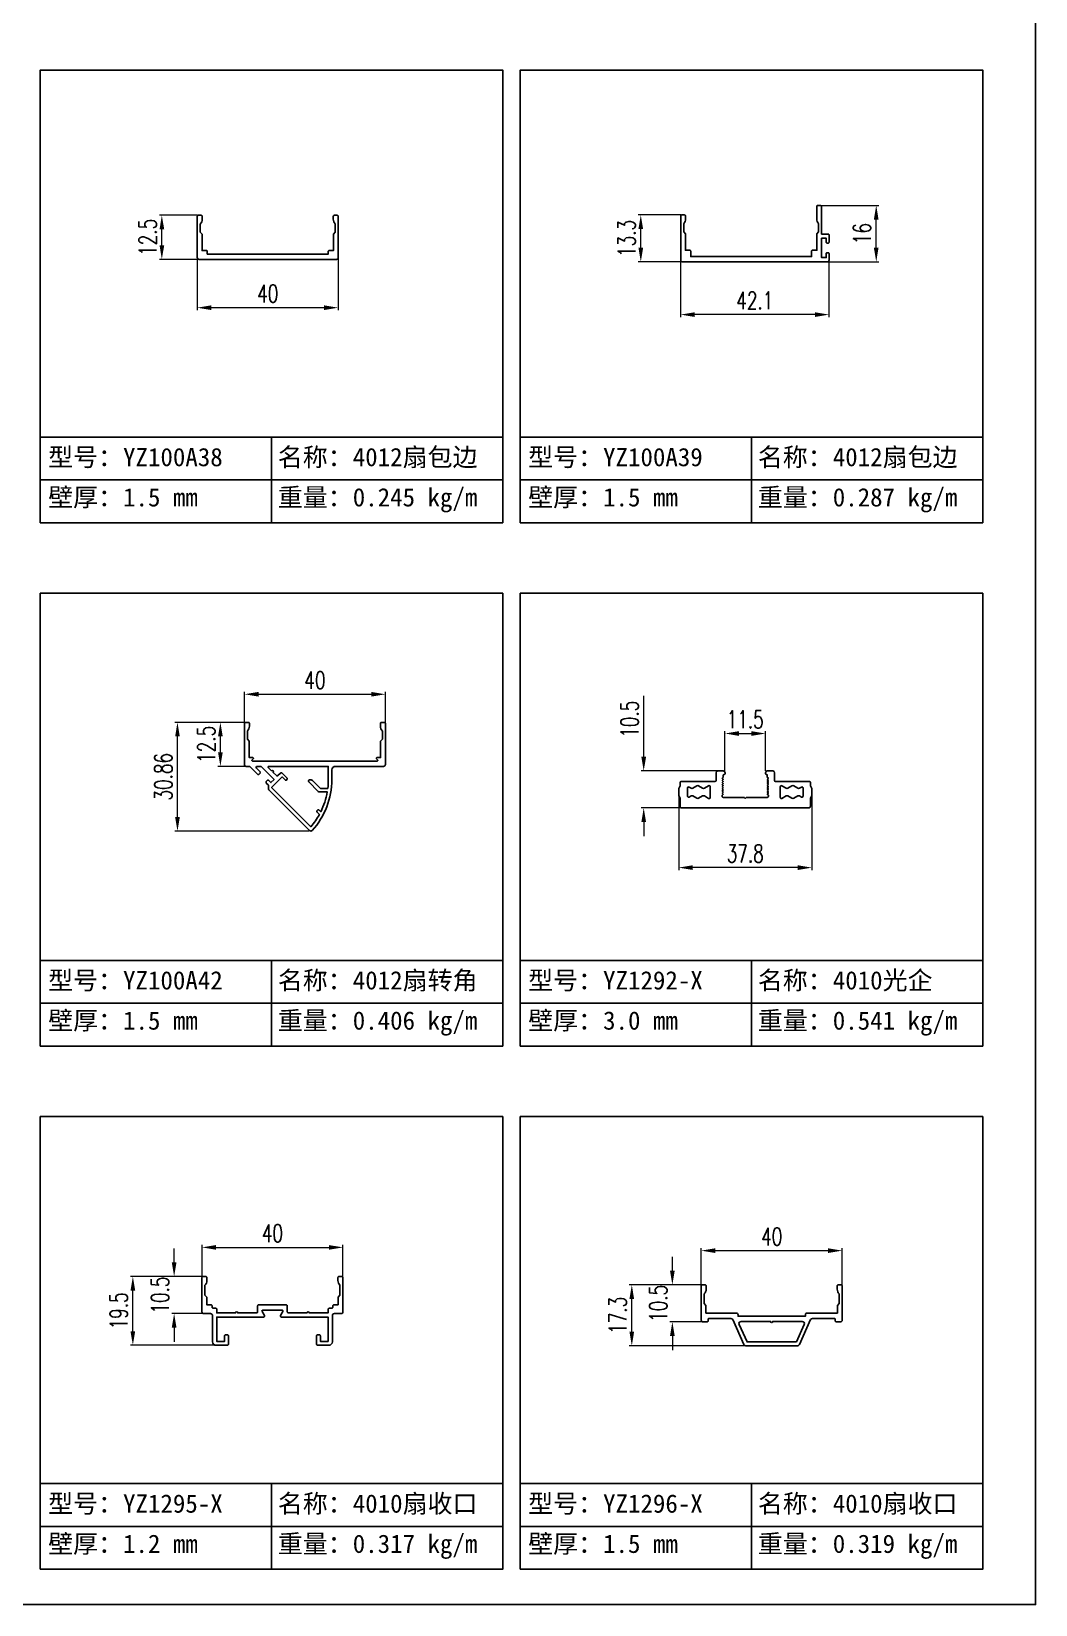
# Model space of a CAD drawing. Header units: millimetres. Extents: x 4423 to 13326, y -1516 to 5738.
# Drawn here: x 10379.3 to 10664.3, y 4833.2 to 5279.7 of the extents above; entities that cross this region are included whole.
import ezdxf

# ---------------------------------------------------------------- set-up
doc = ezdxf.new("R2010")
doc.units = ezdxf.units.MM
doc.header["$LTSCALE"] = 0.5
doc.layers.add('铝型材', color=1, linetype='Continuous')
doc.styles.get("Standard").update_dxf_attribs({"font": 'swissc.ttf', "height": 3})
doc.styles.add('汇总标注', font='romand.shx', dxfattribs={"width": 0.7, "height": 5})
doc.dimstyles.new('1汇总比例', dxfattribs={"dimscale": 0, "dimtxt": 5, "dimasz": 4, "dimexe": 0.7, "dimexo": 0.625, "dimgap": 1.5, "dimtad": 1, "dimzin": 9, "dimdsep": 46, "dimtxsty": '汇总标注', "dimcen": 0, "dimclrd": 3, "dimclre": 3, "dimclrt": 2, "dimadec": 1, "dimazin": 2, "dimtfac": 1, "dimtofl": 0, "dimtmove": 0, "dimatfit": 3, "dimfxl": 0, "dimtolj": 1, "dimlwd": 13, "dimlwe": 13, "dimarcsym": 0})

# ---------------------------------------------------------------- blocks, each defined once
blk = doc.blocks.new('*D174')
at = {"layer": 'Defpoints', "color": 0, "lineweight": 30, "ltscale": 0.4, "transparency": 16777216}
for p in [(10426.37, 5217.09), (10466.37, 5217.09), (10426.37, 5201.26)]:
    blk.add_point(p, dxfattribs=at)
at = {"layer": '铝型材', "color": 3, "lineweight": 13, "ltscale": 0.4, "transparency": 16777216}
for p, q in [((10426.37, 5216.46), (10426.37, 5200.56)), ((10466.37, 5216.46), (10466.37, 5200.56)), ((10462.37, 5201.26), (10430.37, 5201.26))]:
    blk.add_line(p, q, dxfattribs=at)
at = {"layer": '铝型材', "color": 3, "lineweight": 30, "ltscale": 0.4, "transparency": 16777216}
for points in [[(10430.37, 5201.93), (10430.37, 5200.59), (10426.37, 5201.26)], [(10462.37, 5201.93), (10462.37, 5200.59), (10466.37, 5201.26)]]:
    blk.add_solid(points, dxfattribs=at)
at = {"layer": '铝型材', "color": 2, "ltscale": 0.4, "transparency": 16777216, "insert": (10446.37, 5205.26), "char_height": 5, "attachment_point": 5, "style": '汇总标注'}
blk.add_mtext('\\A1;40', dxfattribs=at)
blk = doc.blocks.new('*D175')
at = {"layer": 'Defpoints', "color": 0, "lineweight": 30, "ltscale": 0.4, "transparency": 16777216}
for p in [(10416.31, 5227.48), (10427.07, 5227.48), (10429.14, 5214.98)]:
    blk.add_point(p, dxfattribs=at)
at = {"layer": '铝型材', "color": 3, "lineweight": 13, "ltscale": 0.4, "transparency": 16777216}
for p, q in [((10426.44, 5227.48), (10415.61, 5227.48)), ((10416.31, 5218.98), (10416.31, 5223.48)), ((10428.51, 5214.98), (10415.61, 5214.98))]:
    blk.add_line(p, q, dxfattribs=at)
at = {"layer": '铝型材', "color": 3, "lineweight": 30, "ltscale": 0.4, "transparency": 16777216}
for points in [[(10415.65, 5223.48), (10416.98, 5223.48), (10416.31, 5227.48)], [(10415.65, 5218.98), (10416.98, 5218.98), (10416.31, 5214.98)]]:
    blk.add_solid(points, dxfattribs=at)
at = {"layer": '铝型材', "color": 2, "ltscale": 0.4, "transparency": 16777216, "insert": (10412.31, 5221.23), "char_height": 5, "attachment_point": 5, "rotation": 90, "style": '汇总标注'}
blk.add_mtext('\\A1;12.5', dxfattribs=at)
blk = doc.blocks.new('*D176')
at = {"layer": 'Defpoints', "color": 0, "lineweight": 30, "ltscale": 0.4, "transparency": 16777216}
for p in [(10552.25, 5227.58), (10564.27, 5227.58), (10566.25, 5214.28)]:
    blk.add_point(p, dxfattribs=at)
at = {"layer": '铝型材', "color": 3, "lineweight": 13, "ltscale": 0.4, "transparency": 16777216}
for p, q in [((10563.65, 5227.58), (10551.55, 5227.58)), ((10552.25, 5218.28), (10552.25, 5223.58)), ((10565.63, 5214.28), (10551.55, 5214.28))]:
    blk.add_line(p, q, dxfattribs=at)
at = {"layer": '铝型材', "color": 3, "lineweight": 30, "ltscale": 0.4, "transparency": 16777216}
for points in [[(10551.59, 5223.58), (10552.92, 5223.58), (10552.25, 5227.58)], [(10551.59, 5218.28), (10552.92, 5218.28), (10552.25, 5214.28)]]:
    blk.add_solid(points, dxfattribs=at)
at = {"layer": '铝型材', "color": 2, "ltscale": 0.4, "transparency": 16777216, "insert": (10548.25, 5220.93), "char_height": 5, "attachment_point": 5, "rotation": 90, "style": '汇总标注'}
blk.add_mtext('\\A1;13.3', dxfattribs=at)
blk = doc.blocks.new('*D177')
at = {"layer": 'Defpoints', "color": 0, "lineweight": 30, "ltscale": 0.4, "transparency": 16777216}
for p in [(10602.87, 5230.28), (10619.08, 5230.28), (10602.03, 5214.28)]:
    blk.add_point(p, dxfattribs=at)
at = {"layer": '铝型材', "color": 3, "lineweight": 13, "ltscale": 0.4, "transparency": 16777216}
for p, q in [((10603.5, 5230.28), (10619.78, 5230.28)), ((10619.08, 5218.28), (10619.08, 5226.28)), ((10602.65, 5214.28), (10619.78, 5214.28))]:
    blk.add_line(p, q, dxfattribs=at)
at = {"layer": '铝型材', "color": 3, "lineweight": 30, "ltscale": 0.4, "transparency": 16777216}
for points in [[(10618.41, 5226.28), (10619.74, 5226.28), (10619.08, 5230.28)], [(10618.41, 5218.28), (10619.74, 5218.28), (10619.08, 5214.28)]]:
    blk.add_solid(points, dxfattribs=at)
at = {"layer": '铝型材', "color": 2, "ltscale": 0.4, "transparency": 16777216, "insert": (10615.08, 5222.28), "char_height": 5, "attachment_point": 5, "rotation": 90, "style": '汇总标注'}
blk.add_mtext('\\A1;16', dxfattribs=at)
blk = doc.blocks.new('*D178')
at = {"layer": 'Defpoints', "color": 0, "lineweight": 30, "ltscale": 0.4, "transparency": 16777216}
for p in [(10563.57, 5215.68), (10605.67, 5215.68), (10563.57, 5199.3)]:
    blk.add_point(p, dxfattribs=at)
at = {"layer": '铝型材', "color": 3, "lineweight": 13, "ltscale": 0.4, "transparency": 16777216}
for p, q in [((10563.57, 5215.05), (10563.57, 5198.6)), ((10605.67, 5215.05), (10605.67, 5198.6)), ((10601.67, 5199.3), (10567.57, 5199.3))]:
    blk.add_line(p, q, dxfattribs=at)
at = {"layer": '铝型材', "color": 3, "lineweight": 30, "ltscale": 0.4, "transparency": 16777216}
for points in [[(10567.57, 5199.96), (10567.57, 5198.63), (10563.57, 5199.3)], [(10601.67, 5199.96), (10601.67, 5198.63), (10605.67, 5199.3)]]:
    blk.add_solid(points, dxfattribs=at)
at = {"layer": '铝型材', "color": 2, "ltscale": 0.4, "transparency": 16777216, "insert": (10584.62, 5203.3), "char_height": 5, "attachment_point": 5, "style": '汇总标注'}
blk.add_mtext('\\A1;42.1', dxfattribs=at)
blk = doc.blocks.new('*D188')
at = {"layer": 'Defpoints', "color": 0, "lineweight": 30, "ltscale": 0.4, "transparency": 16777216}
for p in [(10479.75, 5091.55), (10439.75, 5082.27), (10479.75, 5082.27)]:
    blk.add_point(p, dxfattribs=at)
at = {"layer": '铝型材', "color": 3, "lineweight": 13, "ltscale": 0.4, "transparency": 16777216}
for p, q in [((10439.75, 5082.9), (10439.75, 5092.25)), ((10443.75, 5091.55), (10475.75, 5091.55)), ((10479.75, 5082.9), (10479.75, 5092.25))]:
    blk.add_line(p, q, dxfattribs=at)
at = {"layer": '铝型材', "color": 3, "lineweight": 30, "ltscale": 0.4, "transparency": 16777216}
for points in [[(10443.75, 5092.22), (10443.75, 5090.89), (10439.75, 5091.55)], [(10475.75, 5092.22), (10475.75, 5090.89), (10479.75, 5091.55)]]:
    blk.add_solid(points, dxfattribs=at)
at = {"layer": '铝型材', "color": 2, "ltscale": 0.4, "transparency": 16777216, "insert": (10459.75, 5095.55), "char_height": 5, "attachment_point": 5, "style": '汇总标注'}
blk.add_mtext('\\A1;40', dxfattribs=at)
blk = doc.blocks.new('*D189')
at = {"layer": 'Defpoints', "color": 0, "lineweight": 30, "ltscale": 0.4, "transparency": 16777216}
for p in [(10432.93, 5083.58), (10440.45, 5083.58), (10440.68, 5071.08)]:
    blk.add_point(p, dxfattribs=at)
at = {"layer": '铝型材', "color": 3, "lineweight": 13, "ltscale": 0.4, "transparency": 16777216}
for p, q in [((10439.82, 5083.58), (10432.23, 5083.58)), ((10432.93, 5075.08), (10432.93, 5079.58)), ((10440.06, 5071.08), (10432.23, 5071.08))]:
    blk.add_line(p, q, dxfattribs=at)
at = {"layer": '铝型材', "color": 3, "lineweight": 30, "ltscale": 0.4, "transparency": 16777216}
for points in [[(10432.26, 5079.58), (10433.59, 5079.58), (10432.93, 5083.58)], [(10432.26, 5075.08), (10433.59, 5075.08), (10432.93, 5071.08)]]:
    blk.add_solid(points, dxfattribs=at)
at = {"layer": '铝型材', "color": 2, "ltscale": 0.4, "transparency": 16777216, "insert": (10428.93, 5077.33), "char_height": 5, "attachment_point": 5, "rotation": 90, "style": '汇总标注'}
blk.add_mtext('\\A1;12.5', dxfattribs=at)
blk = doc.blocks.new('*D190')
at = {"layer": 'Defpoints', "color": 0, "lineweight": 30, "ltscale": 0.4, "transparency": 16777216}
for p in [(10420.74, 5083.58), (10440.45, 5083.58), (10458.62, 5052.72)]:
    blk.add_point(p, dxfattribs=at)
at = {"layer": '铝型材', "color": 3, "lineweight": 13, "ltscale": 0.4, "transparency": 16777216}
for p, q in [((10439.82, 5083.58), (10420.04, 5083.58)), ((10420.74, 5056.72), (10420.74, 5079.58)), ((10458, 5052.72), (10420.04, 5052.72))]:
    blk.add_line(p, q, dxfattribs=at)
at = {"layer": '铝型材', "color": 3, "lineweight": 30, "ltscale": 0.4, "transparency": 16777216}
for points in [[(10420.08, 5079.58), (10421.41, 5079.58), (10420.74, 5083.58)], [(10420.08, 5056.72), (10421.41, 5056.72), (10420.74, 5052.72)]]:
    blk.add_solid(points, dxfattribs=at)
at = {"layer": '铝型材', "color": 2, "ltscale": 0.4, "transparency": 16777216, "insert": (10416.74, 5068.15), "char_height": 5, "attachment_point": 5, "rotation": 90, "style": '汇总标注'}
blk.add_mtext('\\A1;30.86', dxfattribs=at)
blk = doc.blocks.new('*D191')
at = {"layer": 'Defpoints', "color": 0, "lineweight": 30, "ltscale": 0.4, "transparency": 16777216}
for p in [(10587.66, 5080.41), (10576.15, 5069.19), (10587.66, 5069.19)]:
    blk.add_point(p, dxfattribs=at)
at = {"layer": '铝型材', "color": 3, "lineweight": 13, "ltscale": 0.4, "transparency": 16777216}
for p, q in [((10576.15, 5069.82), (10576.15, 5081.11)), ((10587.66, 5069.82), (10587.66, 5081.11)), ((10580.15, 5080.41), (10583.66, 5080.41))]:
    blk.add_line(p, q, dxfattribs=at)
at = {"layer": '铝型材', "color": 3, "lineweight": 30, "ltscale": 0.4, "transparency": 16777216}
for points in [[(10580.15, 5081.08), (10580.15, 5079.74), (10576.15, 5080.41)], [(10583.66, 5081.08), (10583.66, 5079.74), (10587.66, 5080.41)]]:
    blk.add_solid(points, dxfattribs=at)
at = {"layer": '铝型材', "color": 2, "ltscale": 0.4, "transparency": 16777216, "insert": (10581.9, 5084.41), "char_height": 5, "attachment_point": 5, "style": '汇总标注'}
blk.add_mtext('\\A1;11.5', dxfattribs=at)
blk = doc.blocks.new('*D192')
at = {"layer": 'Defpoints', "color": 0, "lineweight": 30, "ltscale": 0.4, "transparency": 16777216}
for p in [(10563.01, 5063.8), (10600.81, 5063.8), (10563.01, 5042.35)]:
    blk.add_point(p, dxfattribs=at)
at = {"layer": '铝型材', "color": 3, "lineweight": 13, "ltscale": 0.4, "transparency": 16777216}
for p, q in [((10563.01, 5063.17), (10563.01, 5041.65)), ((10600.81, 5063.17), (10600.81, 5041.65)), ((10596.81, 5042.35), (10567.01, 5042.35))]:
    blk.add_line(p, q, dxfattribs=at)
at = {"layer": '铝型材', "color": 3, "lineweight": 30, "ltscale": 0.4, "transparency": 16777216}
for points in [[(10567.01, 5043.02), (10567.01, 5041.68), (10563.01, 5042.35)], [(10596.81, 5043.02), (10596.81, 5041.68), (10600.81, 5042.35)]]:
    blk.add_solid(points, dxfattribs=at)
at = {"layer": '铝型材', "color": 2, "ltscale": 0.4, "transparency": 16777216, "insert": (10581.91, 5046.35), "char_height": 5, "attachment_point": 5, "style": '汇总标注'}
blk.add_mtext('\\A1;37.8', dxfattribs=at)
blk = doc.blocks.new('*D193')
at = {"layer": 'Defpoints', "color": 0, "lineweight": 30, "ltscale": 0.4, "transparency": 16777216}
for p in [(10553.08, 5069.8), (10574.88, 5069.8), (10566.72, 5059.3)]:
    blk.add_point(p, dxfattribs=at)
at = {"layer": '铝型材', "color": 3, "lineweight": 13, "ltscale": 0.4, "transparency": 16777216}
for p, q in [((10553.08, 5073.8), (10553.08, 5091.13)), ((10574.26, 5069.8), (10552.38, 5069.8)), ((10566.1, 5059.3), (10552.38, 5059.3)), ((10553.08, 5055.3), (10553.08, 5051.3))]:
    blk.add_line(p, q, dxfattribs=at)
at = {"layer": '铝型材', "color": 3, "lineweight": 30, "ltscale": 0.4, "transparency": 16777216}
for points in [[(10552.42, 5073.8), (10553.75, 5073.8), (10553.08, 5069.8)], [(10552.42, 5055.3), (10553.75, 5055.3), (10553.08, 5059.3)]]:
    blk.add_solid(points, dxfattribs=at)
at = {"layer": '铝型材', "color": 2, "ltscale": 0.4, "transparency": 16777216, "insert": (10549.08, 5084.46), "char_height": 5, "attachment_point": 5, "rotation": 90, "style": '汇总标注'}
blk.add_mtext('\\A1;10.5', dxfattribs=at)
blk = doc.blocks.new('*D199')
at = {"layer": 'Defpoints', "color": 0, "lineweight": 30, "ltscale": 0.4, "transparency": 16777216}
for p in [(10419.8, 4926.29), (10428.41, 4926.29), (10429.39, 4915.79)]:
    blk.add_point(p, dxfattribs=at)
at = {"layer": '铝型材', "color": 3, "lineweight": 13, "ltscale": 0.4, "transparency": 16777216}
for p, q in [((10419.8, 4930.29), (10419.8, 4934.29)), ((10427.78, 4926.29), (10419.1, 4926.29)), ((10428.76, 4915.79), (10419.1, 4915.79)), ((10419.8, 4911.79), (10419.8, 4907.79))]:
    blk.add_line(p, q, dxfattribs=at)
at = {"layer": '铝型材', "color": 3, "lineweight": 30, "ltscale": 0.4, "transparency": 16777216}
for points in [[(10419.13, 4930.29), (10420.46, 4930.29), (10419.8, 4926.29)], [(10419.13, 4911.79), (10420.46, 4911.79), (10419.8, 4915.79)]]:
    blk.add_solid(points, dxfattribs=at)
at = {"layer": '铝型材', "color": 2, "ltscale": 0.4, "transparency": 16777216, "insert": (10415.8, 4921.04), "char_height": 5, "attachment_point": 5, "rotation": 90, "style": '汇总标注'}
blk.add_mtext('\\A1;10.5', dxfattribs=at)
blk = doc.blocks.new('*D200')
at = {"layer": 'Defpoints', "color": 0, "lineweight": 30, "ltscale": 0.4, "transparency": 16777216}
for p in [(10408.08, 4926.29), (10428.41, 4926.29), (10433.31, 4906.79)]:
    blk.add_point(p, dxfattribs=at)
at = {"layer": '铝型材', "color": 3, "lineweight": 13, "ltscale": 0.4, "transparency": 16777216}
for p, q in [((10427.78, 4926.29), (10407.38, 4926.29)), ((10408.08, 4910.79), (10408.08, 4922.29)), ((10432.68, 4906.79), (10407.38, 4906.79))]:
    blk.add_line(p, q, dxfattribs=at)
at = {"layer": '铝型材', "color": 3, "lineweight": 30, "ltscale": 0.4, "transparency": 16777216}
for points in [[(10407.41, 4922.29), (10408.75, 4922.29), (10408.08, 4926.29)], [(10407.41, 4910.79), (10408.75, 4910.79), (10408.08, 4906.79)]]:
    blk.add_solid(points, dxfattribs=at)
at = {"layer": '铝型材', "color": 2, "ltscale": 0.4, "transparency": 16777216, "insert": (10404.08, 4916.54), "char_height": 5, "attachment_point": 5, "rotation": 90, "style": '汇总标注'}
blk.add_mtext('\\A1;19.5', dxfattribs=at)
blk = doc.blocks.new('*D201')
at = {"layer": 'Defpoints', "color": 0, "lineweight": 30, "ltscale": 0.4, "transparency": 16777216}
for p in [(10467.71, 4934.57), (10427.71, 4924.59), (10467.71, 4924.59)]:
    blk.add_point(p, dxfattribs=at)
at = {"layer": '铝型材', "color": 3, "lineweight": 13, "ltscale": 0.4, "transparency": 16777216}
for p, q in [((10427.71, 4925.21), (10427.71, 4935.27)), ((10431.71, 4934.57), (10463.71, 4934.57)), ((10467.71, 4925.21), (10467.71, 4935.27))]:
    blk.add_line(p, q, dxfattribs=at)
at = {"layer": '铝型材', "color": 3, "lineweight": 30, "ltscale": 0.4, "transparency": 16777216}
for points in [[(10431.71, 4935.23), (10431.71, 4933.9), (10427.71, 4934.57)], [(10463.71, 4935.23), (10463.71, 4933.9), (10467.71, 4934.57)]]:
    blk.add_solid(points, dxfattribs=at)
at = {"layer": '铝型材', "color": 2, "ltscale": 0.4, "transparency": 16777216, "insert": (10447.71, 4938.57), "char_height": 5, "attachment_point": 5, "style": '汇总标注'}
blk.add_mtext('\\A1;40', dxfattribs=at)
blk = doc.blocks.new('*D202')
at = {"layer": 'Defpoints', "color": 0, "lineweight": 30, "ltscale": 0.4, "transparency": 16777216}
for p in [(10561.21, 4923.93), (10570.11, 4923.93), (10570.51, 4913.43)]:
    blk.add_point(p, dxfattribs=at)
at = {"layer": '铝型材', "color": 3, "lineweight": 13, "ltscale": 0.4, "transparency": 16777216}
for p, q in [((10561.21, 4927.93), (10561.21, 4931.93)), ((10569.48, 4923.93), (10560.51, 4923.93)), ((10569.88, 4913.43), (10560.51, 4913.43)), ((10561.21, 4909.43), (10561.21, 4905.43))]:
    blk.add_line(p, q, dxfattribs=at)
at = {"layer": '铝型材', "color": 3, "lineweight": 30, "ltscale": 0.4, "transparency": 16777216}
for points in [[(10560.55, 4927.93), (10561.88, 4927.93), (10561.21, 4923.93)], [(10560.55, 4909.43), (10561.88, 4909.43), (10561.21, 4913.43)]]:
    blk.add_solid(points, dxfattribs=at)
at = {"layer": '铝型材', "color": 2, "ltscale": 0.4, "transparency": 16777216, "insert": (10557.21, 4918.68), "char_height": 5, "attachment_point": 5, "rotation": 90, "style": '汇总标注'}
blk.add_mtext('\\A1;10.5', dxfattribs=at)
blk = doc.blocks.new('*D203')
at = {"layer": 'Defpoints', "color": 0, "lineweight": 30, "ltscale": 0.4, "transparency": 16777216}
for p in [(10549.7, 4923.93), (10570.11, 4923.93), (10583.84, 4906.63)]:
    blk.add_point(p, dxfattribs=at)
at = {"layer": '铝型材', "color": 3, "lineweight": 13, "ltscale": 0.4, "transparency": 16777216}
for p, q in [((10569.48, 4923.93), (10549, 4923.93)), ((10549.7, 4910.63), (10549.7, 4919.93)), ((10583.21, 4906.63), (10549, 4906.63))]:
    blk.add_line(p, q, dxfattribs=at)
at = {"layer": '铝型材', "color": 3, "lineweight": 30, "ltscale": 0.4, "transparency": 16777216}
for points in [[(10549.03, 4919.93), (10550.36, 4919.93), (10549.7, 4923.93)], [(10549.03, 4910.63), (10550.36, 4910.63), (10549.7, 4906.63)]]:
    blk.add_solid(points, dxfattribs=at)
at = {"layer": '铝型材', "color": 2, "ltscale": 0.4, "transparency": 16777216, "insert": (10545.7, 4915.28), "char_height": 5, "attachment_point": 5, "rotation": 90, "style": '汇总标注'}
blk.add_mtext('\\A1;17.3', dxfattribs=at)
blk = doc.blocks.new('*D204')
at = {"layer": 'Defpoints', "color": 0, "lineweight": 30, "ltscale": 0.4, "transparency": 16777216}
for p in [(10609.41, 4933.65), (10569.41, 4922.75), (10609.41, 4922.75)]:
    blk.add_point(p, dxfattribs=at)
at = {"layer": '铝型材', "color": 3, "lineweight": 13, "ltscale": 0.4, "transparency": 16777216}
for p, q in [((10569.41, 4923.38), (10569.41, 4934.35)), ((10573.41, 4933.65), (10605.41, 4933.65)), ((10609.41, 4923.38), (10609.41, 4934.35))]:
    blk.add_line(p, q, dxfattribs=at)
at = {"layer": '铝型材', "color": 3, "lineweight": 30, "ltscale": 0.4, "transparency": 16777216}
for points in [[(10573.41, 4934.31), (10573.41, 4932.98), (10569.41, 4933.65)], [(10605.41, 4934.31), (10605.41, 4932.98), (10609.41, 4933.65)]]:
    blk.add_solid(points, dxfattribs=at)
at = {"layer": '铝型材', "color": 2, "ltscale": 0.4, "transparency": 16777216, "insert": (10589.41, 4937.65), "char_height": 5, "attachment_point": 5, "style": '汇总标注'}
blk.add_mtext('\\A1;40', dxfattribs=at)
blk = doc.blocks.new('YZ100A38', base_point=(17.04, 17.73))
at = {"layer": '铝型材', "ltscale": 0.4}
blk.add_lwpolyline([(53.89, 7.73), (53.89, 7.03), (19.59, 7.03), (19.59, 7.73, 0.414214), (19.29, 8.03), (18.09, 8.03), (18.09, 12.71), (17.59, 13.21), (17.59, 15.55, 0.192258), (18.14, 16.93), (18.14, 17.73, 0.414214), (17.84, 18.03), (17.04, 18.03, 0.414214), (16.74, 17.73), (16.74, 6.03, 0.414214), (17.24, 5.53), (56.24, 5.53, 0.414214), (56.74, 6.03), (56.74, 17.73, 0.414214), (56.44, 18.03), (55.64, 18.03, 0.414214), (55.34, 17.73), (55.34, 16.93, 0.192258), (55.89, 15.55), (55.89, 13.21), (55.39, 12.71), (55.39, 8.03), (54.19, 8.03, 0.414214)], format="xyb", close=True, dxfattribs=at)
blk = doc.blocks.new('YZ100A39', base_point=(14.73, 16.03))
at = {"layer": '铝型材', "ltscale": 0.4}
blk.add_lwpolyline([(17.28, 6.03), (17.28, 4.53), (51.58, 4.53), (51.58, 6.03, -0.414214), (51.88, 6.33), (53.08, 6.33), (53.08, 11.01), (53.58, 11.51), (53.58, 13.85, -0.192258), (53.03, 15.23), (53.03, 18.73, -0.414214), (53.33, 19.03), (54.13, 19.03, -0.414214), (54.43, 18.73), (54.43, 10.93), (56.23, 10.93, -0.414214), (56.53, 10.63), (56.53, 8.63, -0.414214), (56.23, 8.33), (56.03, 8.33, -0.414214), (55.73, 8.63), (55.73, 9.73), (54.43, 9.73), (54.43, 4.23), (55.73, 4.23), (55.73, 5.33, -0.414214), (56.03, 5.63), (56.23, 5.63, -0.414214), (56.53, 5.33), (56.53, 3.53, -0.414214), (56.03, 3.03), (14.93, 3.03, -0.414214), (14.43, 3.53), (14.43, 16.03, -0.414214), (14.73, 16.33), (15.53, 16.33, -0.414214), (15.83, 16.03), (15.83, 15.23, -0.192258), (15.28, 13.85), (15.28, 11.51), (15.78, 11.01), (15.78, 6.33), (16.98, 6.33, -0.414214)], format="xyb", close=True, dxfattribs=at)
blk = doc.blocks.new('YZ100A42', base_point=(11.75, 30.61))
at = {"layer": '铝型材', "ltscale": 0.4}
for points in [[(14.87, 17.9), (15.9, 16.87, -0.414214), (15.9, 16.45), (15.62, 16.16, -0.414214), (15.19, 16.16), (13.03, 18.33, 0.198912), (12.82, 18.41), (11.95, 18.41, -0.414214), (11.45, 18.91), (11.45, 30.61, -0.414214), (11.75, 30.91), (12.55, 30.91, -0.414214), (12.85, 30.61), (12.85, 29.81, -0.192258), (12.3, 28.44), (12.3, 26.1), (12.8, 25.6), (12.8, 20.91), (13.81, 20.91, -0.668179), (13.95, 20.57), (13.64, 20.26, 0.668179), (13.78, 19.91), (49.11, 19.91, 0.668179), (49.26, 20.26), (48.94, 20.57, -0.668179), (49.08, 20.91), (50.1, 20.91), (50.1, 25.6), (50.6, 26.1), (50.6, 28.44, -0.192258), (50.05, 29.81), (50.05, 30.61, -0.414214), (50.35, 30.91), (51.15, 30.91, -0.414214), (51.45, 30.61), (51.45, 18.91, -0.414214), (50.95, 18.41), (37.26, 18.41, 0.414214), (36.26, 17.41), (36.26, 14.65, -0.18608), (30.69, 0.22, -0.428613), (29.97, 0.2), (18.36, 11.8, -0.198912), (18.27, 12.01), (18.27, 12.96, 0.198761), (18.18, 13.18), (17.67, 13.69, -0.414214), (17.67, 14.11), (17.95, 14.4, -0.414214), (18.37, 14.4), (18.97, 13.8), (19.89, 14.71), (16.19, 18.41), (15.08, 18.41, 0.668179)], [(19.17, 17.14), (18.23, 18.07, -0.668179), (18.37, 18.41), (35.26, 18.41), (35.26, 14.65, -0.03035), (35.11, 12.17), (33, 12.17), (30.74, 14.42, 0.198912), (30.39, 14.56), (29.91, 14.56, 0.668179), (29.7, 14.05), (32.43, 11.31, 0.198912), (32.79, 11.17), (34.96, 11.17, -0.072625), (33.12, 5.53), (32.63, 6.03, 0.414214), (32.2, 6.03), (32.06, 5.89, 0.414214), (32.06, 5.46), (32.73, 4.79, -0.052223), (30.3, 1.28), (19.15, 12.42), (22.13, 15.4), (22.98, 14.55, 0.414492), (23.4, 14.55), (23.54, 14.69, 0.413935), (23.54, 15.11), (22.13, 16.53, 0.414384), (21.7, 16.53), (20.95, 15.78, -0.414384), (20.53, 15.78), (19.59, 16.71, 1)]]:
    blk.add_lwpolyline(points, format="xyb", close=True, dxfattribs=at)
blk = doc.blocks.new('YZ1292-X', base_point=(31.9, 7.92))
at = {"layer": '铝型材', "ltscale": 0.4}
for points in [[(23.6, 15.72, -0.414213), (23.3, 15.42), (13.7, 15.42, 0.414212), (13.4, 15.12), (13.4, 14.22), (13, 13.42), (13, 11.42), (13.4, 10.62), (13.4, 8.42, 0.414214), (13.9, 7.92), (49.9, 7.92, 0.414215), (50.4, 8.42), (50.4, 10.62), (50.8, 11.42), (50.8, 13.42), (50.4, 14.22), (50.4, 15.12, 0.414212), (50.1, 15.42), (40.5, 15.42, -0.414213), (40.2, 15.72), (40.2, 17.92, 0.414213), (39.7, 18.42), (38.15, 18.42, 0.414214), (37.65, 17.92), (37.65, 17.71, 0.365977), (37.9, 17.42, -0.365977), (38.15, 17.12), (38.15, 16.62), (38.45, 16.32), (38.15, 16.02), (38.45, 15.72), (38.15, 15.42), (38.45, 15.12), (38.15, 14.82), (38.45, 14.52), (38.15, 14.22), (38.45, 13.92), (38.15, 13.62), (38.45, 13.32), (38.15, 13.02), (38.45, 12.72), (38.15, 12.42), (38.45, 12.12), (38.15, 11.82), (38.45, 11.52), (38.45, 11.22, -0.414214), (38.15, 10.92), (32.2, 10.92), (31.9, 10.62), (31.6, 10.92), (25.65, 10.92, -0.414214), (25.35, 11.22), (25.35, 11.52), (25.65, 11.82), (25.35, 12.12), (25.65, 12.42), (25.35, 12.72), (25.65, 13.02), (25.35, 13.32), (25.65, 13.62), (25.35, 13.92), (25.65, 14.22), (25.35, 14.52), (25.65, 14.82), (25.35, 15.12), (25.65, 15.42), (25.35, 15.72), (25.65, 16.02), (25.35, 16.32), (25.65, 16.62), (25.65, 17.12, -0.365977), (25.9, 17.42, 0.365977), (26.15, 17.71), (26.15, 17.92, 0.414214), (25.65, 18.42), (24.1, 18.42, 0.414213), (23.6, 17.92)], [(21.95, 10.89), (21.95, 13.95, 0.57735), (21.5, 14.21), (20.3, 13.52, -0.267949), (19.8, 13.52), (18.65, 14.18, 0.267949), (18.15, 14.18), (17, 13.52, -0.267949), (16.5, 13.52), (15.95, 13.84, 0.577349), (15.5, 13.58), (15.5, 11.27, 0.577352), (15.95, 11.01), (16.5, 11.33, -0.267949), (17, 11.33), (18.15, 10.66, 0.267949), (18.65, 10.66), (19.8, 11.33, -0.267949), (20.3, 11.33), (21.5, 10.63, 0.57735)], [(42.3, 10.63), (43.5, 11.33, -0.267949), (44, 11.33), (45.15, 10.66, 0.267949), (45.65, 10.66), (46.8, 11.33, -0.267949), (47.3, 11.33), (47.85, 11.01, 0.577352), (48.3, 11.27), (48.3, 13.58, 0.577349), (47.85, 13.84), (47.3, 13.52, -0.267949), (46.8, 13.52), (45.65, 14.18, 0.267949), (45.15, 14.18), (44, 13.52, -0.267949), (43.5, 13.52), (42.3, 14.21, 0.57735), (41.85, 13.95), (41.85, 10.89, 0.57735)]]:
    blk.add_lwpolyline(points, format="xyb", close=True, dxfattribs=at)
blk = doc.blocks.new('YZ1295-X', base_point=(32.58, 14.18))
at = {"layer": '铝型材', "ltscale": 0.4}
blk.add_lwpolyline([(48.38, 12.88), (48.38, 11.88), (43.03, 11.88, 1), (42.43, 11.88), (37.08, 11.88, -0.414214), (36.78, 12.18), (36.78, 13.88, 0.414214), (36.48, 14.18), (28.68, 14.18, 0.414214), (28.38, 13.88), (28.38, 12.18, -0.414214), (28.08, 11.88), (22.73, 11.88, 1), (22.13, 11.88), (16.78, 11.88), (16.78, 12.88, 0.414214), (16.48, 13.18), (15.73, 13.18, -0.414214), (15.43, 13.48), (15.43, 13.88, 0.414214), (15.13, 14.18), (13.93, 14.18), (13.93, 16.36), (13.43, 16.86), (13.43, 19.7, 0.192258), (13.98, 21.08), (13.98, 21.88, 0.414214), (13.68, 22.18), (12.88, 22.18, 0.414214), (12.58, 21.88), (12.58, 12.18, 0.414214), (13.08, 11.68), (14.98, 11.68, -0.414214), (15.58, 11.08), (15.58, 3.68, 0.414214), (16.58, 2.68), (19.78, 2.68, 0.414214), (20.08, 2.98), (20.08, 5.38, 0.414214), (19.78, 5.68), (19.28, 5.68, 0.414214), (18.98, 5.38), (18.98, 3.78), (16.78, 3.78), (16.78, 10.68), (30.03, 10.68, 0.57735), (30.29, 11.13), (29.65, 12.23, -0.57735), (29.91, 12.68), (35.24, 12.68, -0.57735), (35.5, 12.23), (34.87, 11.13, 0.57735), (35.13, 10.68), (48.38, 10.68), (48.38, 3.78), (46.18, 3.78), (46.18, 5.38, 0.414214), (45.88, 5.68), (45.38, 5.68, 0.414214), (45.08, 5.38), (45.08, 2.98, 0.414214), (45.38, 2.68), (48.58, 2.68, 0.414214), (49.58, 3.68), (49.58, 11.08, -0.414214), (50.18, 11.68), (52.08, 11.68, 0.414214), (52.58, 12.18), (52.58, 21.88, 0.414214), (52.28, 22.18), (51.48, 22.18, 0.414214), (51.18, 21.88), (51.18, 21.08, 0.192258), (51.73, 19.7), (51.73, 16.86), (51.23, 16.36), (51.23, 14.18), (50.03, 14.18, 0.414214), (49.73, 13.88), (49.73, 13.48, -0.414214), (49.43, 13.18), (48.68, 13.18, 0.414214)], format="xyb", close=True, dxfattribs=at)
blk = doc.blocks.new('YZ1296-X', base_point=(31.81, 10.71))
at = {"layer": '铝型材', "ltscale": 0.4}
for points in [[(42.87, 9.74), (39.68, 2.65, -0.295184), (39.13, 2.3), (24.49, 2.3, -0.295184), (23.94, 2.65), (20.75, 9.74, 0.295184), (20.21, 10.1), (14.01, 10.1, 0.414214), (13.81, 9.9), (13.81, 9.4, -0.414214), (13.51, 9.1), (12.31, 9.1, -0.414214), (11.81, 9.6), (11.81, 19.3, -0.414214), (12.11, 19.6), (12.91, 19.6, -0.414214), (13.21, 19.3), (13.21, 18.4, -0.192228), (12.66, 17.02), (12.66, 14.28), (13.16, 13.78), (13.16, 11.6), (21.76, 11.6, -0.414214), (22.26, 11.1), (22.26, 10.71), (41.36, 10.71), (41.36, 11.1, -0.414214), (41.86, 11.6), (50.46, 11.6), (50.46, 13.78), (50.96, 14.28), (50.96, 17.02, -0.192218), (50.41, 18.4), (50.41, 19.3, -0.414214), (50.71, 19.6), (51.51, 19.6, -0.414214), (51.81, 19.3), (51.81, 9.6, -0.414214), (51.31, 9.1), (50.11, 9.1, -0.414214), (49.81, 9.4), (49.81, 9.9, 0.414214), (49.61, 10.1), (43.41, 10.1, 0.295184)], [(22.58, 8.36, -0.544182), (23.13, 9.21), (31.51, 9.21, 1), (32.11, 9.21), (40.49, 9.21, -0.544182), (41.04, 8.36), (38.81, 3.4), (24.81, 3.4)]]:
    blk.add_lwpolyline(points, format="xyb", close=True, dxfattribs=at)

msp = doc.modelspace()

# ---------------------------------------------------------------- linework, layer by layer
at = {"layer": '铝型材', "ltscale": 0.4}
for points in [[(10099.2993, 4833.2095), (10664.2993, 4833.2095), (10664.2993, 5615.7095), (10099.2993, 5615.7095)], [(10381.7993, 5164.5153), (10513.0493, 5164.5153), (10513.0493, 5268.7095), (10381.7993, 5268.7095)], [(10518.0493, 5164.5153), (10649.2993, 5164.5153), (10649.2993, 5268.7095), (10518.0493, 5268.7095)], [(10381.7993, 5152.3624), (10447.4243, 5152.3624), (10447.4243, 5164.5153), (10381.7993, 5164.5153)], [(10447.4243, 5164.5153), (10513.0493, 5164.5153), (10513.0493, 5152.3624), (10447.4243, 5152.3624)], [(10518.0493, 5152.3624), (10583.6743, 5152.3624), (10583.6743, 5164.5153), (10518.0493, 5164.5153)], [(10583.6743, 5164.5153), (10649.2993, 5164.5153), (10649.2993, 5152.3624), (10583.6743, 5152.3624)], [(10381.7993, 5140.2095), (10447.4243, 5140.2095), (10447.4243, 5152.3624), (10381.7993, 5152.3624)], [(10447.4243, 5152.3624), (10513.0493, 5152.3624), (10513.0493, 5140.2095), (10447.4243, 5140.2095)], [(10518.0493, 5140.2095), (10583.6743, 5140.2095), (10583.6743, 5152.3624), (10518.0493, 5152.3624)], [(10583.6743, 5152.3624), (10649.2993, 5152.3624), (10649.2993, 5140.2095), (10583.6743, 5140.2095)], [(10381.7993, 5016.0153), (10513.0493, 5016.0153), (10513.0493, 5120.2095), (10381.7993, 5120.2095)], [(10518.0493, 5016.0153), (10649.2993, 5016.0153), (10649.2993, 5120.2095), (10518.0493, 5120.2095)], [(10381.7993, 5003.8624), (10447.4243, 5003.8624), (10447.4243, 5016.0153), (10381.7993, 5016.0153)], [(10447.4243, 5016.0153), (10513.0493, 5016.0153), (10513.0493, 5003.8624), (10447.4243, 5003.8624)], [(10518.0493, 5003.8624), (10583.6743, 5003.8624), (10583.6743, 5016.0153), (10518.0493, 5016.0153)], [(10583.6743, 5016.0153), (10649.2993, 5016.0153), (10649.2993, 5003.8624), (10583.6743, 5003.8624)], [(10381.7993, 4991.7095), (10447.4243, 4991.7095), (10447.4243, 5003.8624), (10381.7993, 5003.8624)], [(10447.4243, 5003.8624), (10513.0493, 5003.8624), (10513.0493, 4991.7095), (10447.4243, 4991.7095)], [(10518.0493, 4991.7095), (10583.6743, 4991.7095), (10583.6743, 5003.8624), (10518.0493, 5003.8624)], [(10583.6743, 5003.8624), (10649.2993, 5003.8624), (10649.2993, 4991.7095), (10583.6743, 4991.7095)], [(10381.7993, 4867.5153), (10513.0493, 4867.5153), (10513.0493, 4971.7095), (10381.7993, 4971.7095)], [(10518.0493, 4867.5153), (10649.2993, 4867.5153), (10649.2993, 4971.7095), (10518.0493, 4971.7095)], [(10381.7993, 4855.3624), (10447.4243, 4855.3624), (10447.4243, 4867.5153), (10381.7993, 4867.5153)], [(10447.4243, 4867.5153), (10513.0493, 4867.5153), (10513.0493, 4855.3624), (10447.4243, 4855.3624)], [(10518.0493, 4855.3624), (10583.6743, 4855.3624), (10583.6743, 4867.5153), (10518.0493, 4867.5153)], [(10583.6743, 4867.5153), (10649.2993, 4867.5153), (10649.2993, 4855.3624), (10583.6743, 4855.3624)], [(10381.7993, 4843.2095), (10447.4243, 4843.2095), (10447.4243, 4855.3624), (10381.7993, 4855.3624)], [(10447.4243, 4855.3624), (10513.0493, 4855.3624), (10513.0493, 4843.2095), (10447.4243, 4843.2095)], [(10518.0493, 4843.2095), (10583.6743, 4843.2095), (10583.6743, 4855.3624), (10518.0493, 4855.3624)], [(10583.6743, 4855.3624), (10649.2993, 4855.3624), (10649.2993, 4843.2095), (10583.6743, 4843.2095)]]:
    msp.add_lwpolyline(points, close=True, dxfattribs=at)

# ---------------------------------------------------------------- block references
for name, p in [('YZ100A39', (10563.8743, 5227.2765)), ('YZ100A38', (10426.6674, 5227.1821)), ('YZ100A42', (10440.0462, 5083.2842)), ('YZ1292-X', (10581.91, 5059.2953)), ('YZ1295-X', (10447.7054, 4918.2863)), ('YZ1296-X', (10589.4084, 4915.0426))]:
    msp.add_blockref(name, p, dxfattribs=at)

# ---------------------------------------------------------------- texts
at = {"layer": '铝型材', "ltscale": 0.4, "char_height": 5.1984, "attachment_point": 1}
for s, insert in [('{\\fSimSun|b0|i0|c134|p2;型号：YZ100A38}', (10384.0298, 5161.4685)), ('{\\fSimSun|b0|i0|c134|p2;名称：4012扇包边}', (10449.2222, 5161.4685)), ('{\\fSimSun|b0|i0|c134|p2;型号：YZ100A39}', (10520.2798, 5161.4685)), ('{\\fSimSun|b0|i0|c134|p2;名称：4012扇包边}', (10585.4722, 5161.4685)), ('{\\fSimSun|b0|i0|c134|p2;壁厚：1.5 mm}', (10384.0298, 5150.0603)), ('{\\fSimSun|b0|i0|c134|p2;重量：0.245 kg/m}', (10449.2222, 5150.0603)), ('{\\fSimSun|b0|i0|c134|p2;壁厚：1.5 mm}', (10520.2798, 5150.0603)), ('{\\fSimSun|b0|i0|c134|p2;重量：0.287 kg/m}', (10585.4722, 5150.0603)), ('{\\fSimSun|b0|i0|c134|p2;型号：YZ100A42}', (10384.0298, 5012.9685)), ('{\\fSimSun|b0|i0|c134|p2;名称：4012扇转角}', (10449.2222, 5012.9685)), ('{\\fSimSun|b0|i0|c134|p2;型号：YZ1292-X}', (10520.2798, 5012.9685)), ('{\\fSimSun|b0|i0|c134|p2;名称：4010光企}', (10585.4722, 5012.9685)), ('{\\fSimSun|b0|i0|c134|p2;壁厚：1.5 mm}', (10384.0298, 5001.5603)), ('{\\fSimSun|b0|i0|c134|p2;重量：0.406 kg/m}', (10449.2222, 5001.5603)), ('{\\fSimSun|b0|i0|c134|p2;壁厚：3.0 mm}', (10520.2798, 5001.5603)), ('{\\fSimSun|b0|i0|c134|p2;重量：0.541 kg/m}', (10585.4722, 5001.5603)), ('{\\fSimSun|b0|i0|c134|p2;型号：YZ1295-X}', (10384.0298, 4864.4685)), ('{\\fSimSun|b0|i0|c134|p2;名称：4010扇收口}', (10449.2222, 4864.4685)), ('{\\fSimSun|b0|i0|c134|p2;型号：YZ1296-X}', (10520.2798, 4864.4685)), ('{\\fSimSun|b0|i0|c134|p2;名称：4010扇收口}', (10585.4722, 4864.4685)), ('{\\fSimSun|b0|i0|c134|p2;壁厚：1.2 mm}', (10384.0298, 4853.0603)), ('{\\fSimSun|b0|i0|c134|p2;重量：0.317 kg/m}', (10449.2222, 4853.0603)), ('{\\fSimSun|b0|i0|c134|p2;壁厚：1.5 mm}', (10520.2798, 4853.0603)), ('{\\fSimSun|b0|i0|c134|p2;重量：0.319 kg/m}', (10585.4722, 4853.0603))]:
    msp.add_mtext(s, dxfattribs=dict(at, insert=insert))

# ---------------------------------------------------------------- dimensions: what is measured, and where the dimension line sits
at = {"layer": '铝型材', "ltscale": 0.4}
for base, p1, p2, picture, middle in [((10619.0763, 5230.2765), (10602.0254, 5214.2765), (10602.8743, 5230.2765), '*D177', (10615.0763, 5222.2765)), ((10553.082, 5069.7952), (10566.7236, 5059.2954), (10574.885, 5069.7952), '*D193', (10549.082, 5084.4619)), ((10420.7442, 5083.5842), (10458.6232, 5052.7216), (10440.4462, 5083.5842), '*D190', (10416.7442, 5068.1529)), ((10408.0816, 4926.2863), (10433.3054, 4906.7863), (10428.4054, 4926.2863), '*D200', (10404.0816, 4916.5363)), ((10549.6972, 4923.93), (10583.8373, 4906.6302), (10570.1087, 4923.93), '*D203', (10545.6972, 4915.2801))]:
    dim = msp.add_linear_dim(base=base, p1=p1, p2=p2, angle=90, dimstyle='1汇总比例', override={"dimscale": 1}, dxfattribs=at)
    dim.commit()
    dim.dimension.update_dxf_attribs({"geometry": picture, "text_midpoint": middle})
for base, p1, p2, picture, middle in [((10416.3121, 5227.4821), (10429.1371, 5214.9821), (10427.0674, 5227.4821), '*D175', (10416.3121, 5221.2321)), ((10552.253, 5227.5765), (10566.2537, 5214.2765), (10564.2743, 5227.5765), '*D176', (10552.253, 5220.9265)), ((10432.925, 5083.5842), (10440.6817, 5071.0842), (10440.4462, 5083.5842), '*D189', (10432.925, 5077.3342)), ((10419.7968, 4926.2863), (10429.3876, 4915.7863), (10428.4054, 4926.2863), '*D199', (10419.7968, 4921.0363)), ((10561.2133, 4923.93), (10570.5088, 4913.4302), (10570.1087, 4923.93), '*D202', (10561.2133, 4918.6801))]:
    dim = msp.add_linear_dim(base=base, p1=p1, p2=p2, angle=90, dimstyle='1汇总比例', override={"dimscale": 1}, dxfattribs=at)
    dim.commit()
    dim.dimension.update_dxf_attribs({"geometry": picture, "text_midpoint": middle, "dimtype": 160})
for base, p1, p2, picture, middle in [((10426.3674, 5201.2598), (10466.3674, 5217.0852), (10426.3674, 5217.0852), '*D174', (10446.3674, 5205.2598)), ((10563.5743, 5199.298), (10605.6743, 5215.6765), (10563.5743, 5215.6765), '*D178', (10584.6243, 5203.298)), ((10479.7462, 5091.5538), (10439.7462, 5082.2742), (10479.7462, 5082.2742), '*D188', (10459.7462, 5095.5538)), ((10563.01, 5042.3509), (10600.81, 5063.7954), (10563.01, 5063.7955), '*D192', (10581.91, 5046.3509)), ((10467.7054, 4934.5656), (10427.7054, 4924.5888), (10467.7054, 4924.5888), '*D201', (10447.7054, 4938.5656)), ((10609.4081, 4933.6451), (10569.4088, 4922.751), (10609.4081, 4922.751), '*D204', (10589.4084, 4937.6451))]:
    dim = msp.add_linear_dim(base=base, p1=p1, p2=p2, dimstyle='1汇总比例', override={"dimscale": 1}, dxfattribs=at)
    dim.commit()
    dim.dimension.update_dxf_attribs({"geometry": picture, "text_midpoint": middle})
dim = msp.add_linear_dim(base=(10587.66, 5080.4085), p1=(10576.149, 5069.1911), p2=(10587.66, 5069.1911), dimstyle='1汇总比例', override={"dimscale": 1, "dimdec": 1}, dxfattribs=at)
dim.commit()
dim.dimension.update_dxf_attribs({"geometry": '*D191', "text_midpoint": (10581.9045, 5080.4085), "dimtype": 160})

doc.saveas('drawing.dxf')
